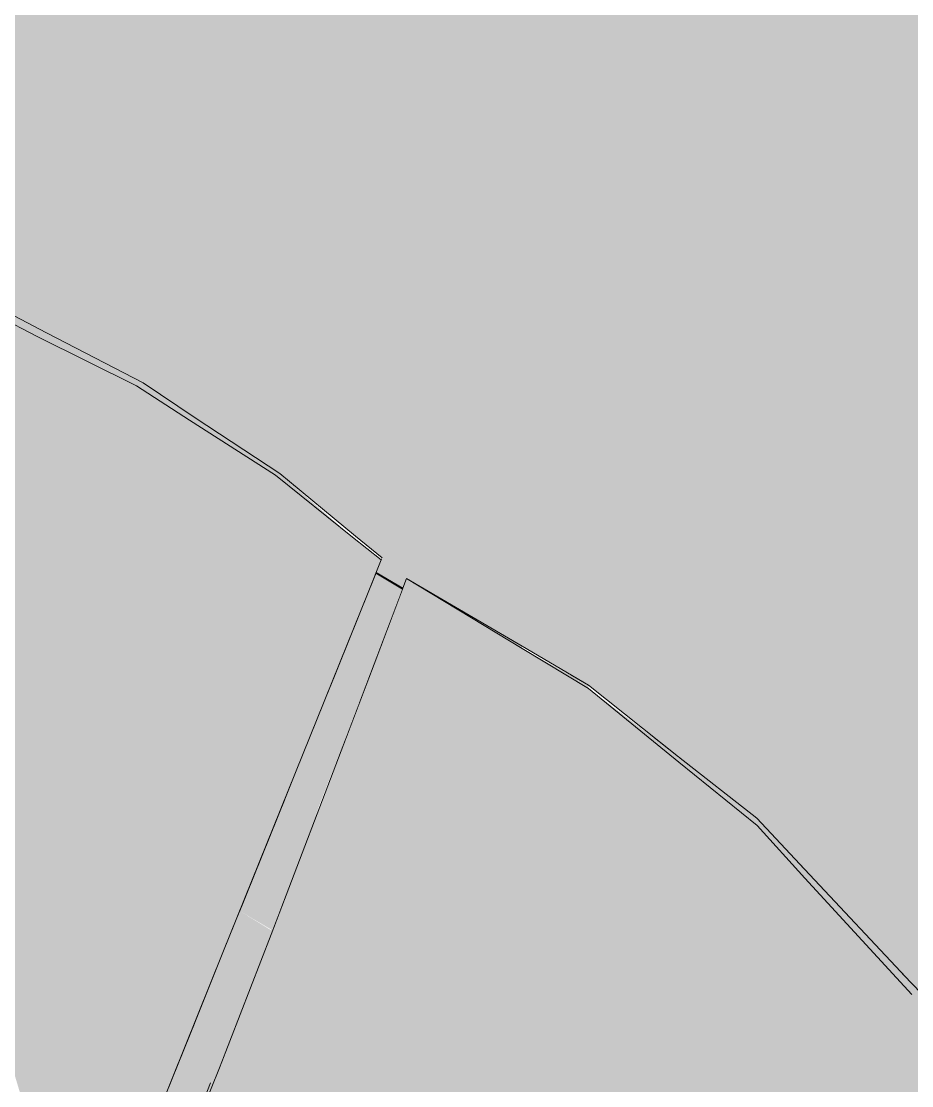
# Model space of a CAD drawing. Header units: centimetres. Extents: x -4381 to 5639, y -3920 to 4826.
# Drawn here: x 72.1898 to 72.4102, y 32.7286 to 32.992 of the extents above; entities that cross this region are included whole.
import ezdxf
from ezdxf.xclip import XClip

# ---------------------------------------------------------------- set-up
doc = ezdxf.new("R2010")
doc.units = ezdxf.units.CM
doc.header["$MEASUREMENT"] = 0
doc.header["$XCLIPFRAME"] = 0
doc.set_wipeout_variables(frame=1)
doc.linetypes.add('Wipeout_Contour', pattern=[100, 0, -100])
for name, color, linetype in [('01- MOBILIER', 7, 'Continuous'), ('Drawing & Figure', 7, 'Continuous'), ('Structural - Bearing', 7, 'Continuous')]:
    doc.layers.add(name, color=color, linetype=linetype)
for name, color, linetype, lineweight, true_color in [('01- MOBILIER_Pen_No__112', 7, 'Continuous', 5, 0xd5aaaa), ('01- MOBILIER_Pen_No__160', 7, 'Continuous', 5, 0xdae3bb), ('01- MOBILIER_Pen_No__178', 7, 'Continuous', 5, 0xbda888), ('01- MOBILIER_Pen_No__184', 7, 'Continuous', 5, 0xc5d295), ('01- MOBILIER_Pen_No__186', 7, 'Continuous', 5, 0xe8e8e8), ('01- MOBILIER_Pen_No__62', 7, 'Continuous', 5, 0xaaaaaa), ('Structural - Bearing_Pen_No__102', 7, 'Continuous', 5, 0xcccccc)]:
    doc.layers.add(name, color=color, linetype=linetype, lineweight=lineweight, true_color=true_color)
for name, color, linetype, lineweight in [('01- MOBILIER_Pen_No__18', 9, 'Continuous', 5), ('01- MOBILIER_Pen_No__2', 8, 'Continuous', 5), ('01- MOBILIER_Pen_No__7', 7, 'Continuous', 5)]:
    doc.layers.add(name, color=color, linetype=linetype, lineweight=lineweight)

# ---------------------------------------------------------------- blocks, each defined once
blk = doc.blocks.new('Drawing_7_7', base_point=(-363.09186, 32.20361))
at = {"color": 254, "linetype": 'Wipeout_Contour', "lineweight": 0, "ltscale": 316.989048}
blk.add_wipeout([(72.09944, 32.94424), (72.18975, 32.64401), (72.1963, 32.65399), (72.10995, 32.94285)], dxfattribs=at).dxf.layer = '01- MOBILIER'
at = {"color": 254, "linetype": 'Wipeout_Contour', "lineweight": 0, "ltscale": 238.955446}
blk.add_wipeout([(72.42039, 32.7433), (72.40994, 32.75419), (72.41015, 32.75121)], dxfattribs=at).dxf.layer = '01- MOBILIER'
at = {"color": 254, "linetype": 'Wipeout_Contour', "lineweight": 0, "ltscale": 475.302689}
blk.add_wipeout([(72.2327, 32.74431), (72.22169, 32.71698), (72.22972, 32.71224), (72.23618, 32.72828), (72.23867, 32.7346), (72.24069, 32.7396)], dxfattribs=at).dxf.layer = '01- MOBILIER'
at = {"layer": '01- MOBILIER', "linetype": 'Continuous', "lineweight": 0, "ltscale": 10, "true_color": 0xffffff}
blk.add_hatch(color=7, dxfattribs=at).paths.add_polyline_path([(72.42039, 32.7433), (72.40994, 32.75419), (72.41015, 32.75121)])
at = {"layer": '01- MOBILIER_Pen_No__62', "linetype": 'Continuous', "ltscale": 10}
blk.add_hatch(color=256, dxfattribs=at).paths.add_polyline_path([(72.2327, 32.74431), (72.22169, 32.71698), (72.22972, 32.71224), (72.23618, 32.72828), (72.23867, 32.7346), (72.24069, 32.7396)])
at = {"color": 254, "linetype": 'Wipeout_Contour', "lineweight": 0, "ltscale": 237.595477}
blk.add_wipeout([(72.18488, 32.9208), (72.19384, 32.91398), (72.19597, 32.91492)], dxfattribs=at).dxf.layer = '01- MOBILIER'
at = {"layer": '01- MOBILIER', "linetype": 'Continuous', "lineweight": 0, "ltscale": 10, "true_color": 0xffffff}
blk.add_hatch(color=7, dxfattribs=at).paths.add_polyline_path([(72.18488, 32.9208), (72.19384, 32.91398), (72.19597, 32.91492)])
at = {"color": 254, "linetype": 'Wipeout_Contour', "lineweight": 0, "ltscale": 239.020013}
blk.add_wipeout([(72.40994, 32.75419), (72.38358, 32.78217), (72.38374, 32.78)], dxfattribs=at).dxf.layer = '01- MOBILIER'
at = {"color": 254, "linetype": 'Wipeout_Contour', "lineweight": 0, "ltscale": 396.387617}
blk.add_wipeout([(72.24381, 32.77186), (72.2327, 32.74431), (72.24069, 32.7396), (72.24518, 32.75086), (72.2515, 32.76714)], dxfattribs=at).dxf.layer = '01- MOBILIER'
at = {"color": 254, "linetype": 'Wipeout_Contour', "lineweight": 0, "ltscale": 237.909294}
blk.add_wipeout([(72.42039, 32.7433), (72.41015, 32.75121), (72.42063, 32.74)], dxfattribs=at).dxf.layer = '01- MOBILIER'
at = {"layer": '01- MOBILIER', "linetype": 'Continuous', "lineweight": 0, "ltscale": 10, "true_color": 0xffffff}
for points in [[(72.40994, 32.75419), (72.38358, 32.78217), (72.38374, 32.78)], [(72.42039, 32.7433), (72.41015, 32.75121), (72.42063, 32.74)]]:
    blk.add_hatch(color=7, dxfattribs=at).paths.add_polyline_path(points)
at = {"layer": '01- MOBILIER_Pen_No__62', "linetype": 'Continuous', "ltscale": 10}
blk.add_hatch(color=256, dxfattribs=at).paths.add_polyline_path([(72.24381, 32.77186), (72.2327, 32.74431), (72.24069, 32.7396), (72.24518, 32.75086), (72.2515, 32.76714)])
at = {"color": 254, "linetype": 'Wipeout_Contour', "lineweight": 0, "ltscale": 238.427359}
blk.add_wipeout([(72.18488, 32.9208), (72.18253, 32.91976), (72.19384, 32.91398)], dxfattribs=at).dxf.layer = '01- MOBILIER'
at = {"color": 254, "linetype": 'Wipeout_Contour', "lineweight": 0, "ltscale": 237.491481}
blk.add_wipeout([(72.19597, 32.91492), (72.21825, 32.90183), (72.21991, 32.90255)], dxfattribs=at).dxf.layer = '01- MOBILIER'
at = {"layer": '01- MOBILIER', "linetype": 'Continuous', "lineweight": 0, "ltscale": 10, "true_color": 0xffffff}
for points in [[(72.18488, 32.9208), (72.18253, 32.91976), (72.19384, 32.91398)], [(72.19597, 32.91492), (72.21825, 32.90183), (72.21991, 32.90255)]]:
    blk.add_hatch(color=7, dxfattribs=at).paths.add_polyline_path(points)
at = {"color": 254, "linetype": 'Wipeout_Contour', "lineweight": 0, "ltscale": 396.478596}
blk.add_wipeout([(72.24381, 32.77186), (72.25156, 32.76729), (72.25792, 32.78337), (72.26245, 32.79519), (72.25499, 32.79959)], dxfattribs=at).dxf.layer = '01- MOBILIER'
at = {"color": 254, "linetype": 'Wipeout_Contour', "lineweight": 0, "ltscale": 238.965238}
blk.add_wipeout([(72.38358, 32.78217), (72.3718, 32.79483), (72.37193, 32.79303)], dxfattribs=at).dxf.layer = '01- MOBILIER'
at = {"color": 254, "linetype": 'Wipeout_Contour', "lineweight": 0, "ltscale": 237.795488}
blk.add_wipeout([(72.40994, 32.75419), (72.38374, 32.78), (72.41015, 32.75121)], dxfattribs=at).dxf.layer = '01- MOBILIER'
at = {"layer": '01- MOBILIER', "linetype": 'Continuous', "lineweight": 0, "ltscale": 10, "true_color": 0xffffff}
for points in [[(72.38358, 32.78217), (72.3718, 32.79483), (72.37193, 32.79303)], [(72.40994, 32.75419), (72.38374, 32.78), (72.41015, 32.75121)]]:
    blk.add_hatch(color=7, dxfattribs=at).paths.add_polyline_path(points)
at = {"layer": '01- MOBILIER_Pen_No__18', "linetype": 'Continuous', "ltscale": 10}
blk.add_hatch(color=256, dxfattribs=at).paths.add_polyline_path([(72.24381, 32.77186), (72.25156, 32.76729), (72.25792, 32.78337), (72.26245, 32.79519), (72.25499, 32.79959)])
at = {"color": 254, "linetype": 'Wipeout_Contour', "lineweight": 0, "ltscale": 238.602441}
blk.add_wipeout([(72.19597, 32.91492), (72.19384, 32.91398), (72.21825, 32.90183)], dxfattribs=at).dxf.layer = '01- MOBILIER'
at = {"color": 254, "linetype": 'Wipeout_Contour', "lineweight": 0, "ltscale": 237.566596}
blk.add_wipeout([(72.21991, 32.90255), (72.23137, 32.89332), (72.23278, 32.89394)], dxfattribs=at).dxf.layer = '01- MOBILIER'
at = {"layer": '01- MOBILIER', "linetype": 'Continuous', "lineweight": 0, "ltscale": 10, "true_color": 0xffffff}
for points in [[(72.19597, 32.91492), (72.19384, 32.91398), (72.21825, 32.90183)], [(72.21991, 32.90255), (72.23137, 32.89332), (72.23278, 32.89394)]]:
    blk.add_hatch(color=7, dxfattribs=at).paths.add_polyline_path(points)
at = {"color": 254, "linetype": 'Wipeout_Contour', "lineweight": 0, "ltscale": 475.777976}
blk.add_wipeout([(72.25499, 32.79959), (72.26245, 32.79519), (72.2643, 32.80003), (72.27013, 32.81488), (72.27333, 32.82327), (72.26622, 32.82746)], dxfattribs=at).dxf.layer = '01- MOBILIER'
at = {"color": 254, "linetype": 'Wipeout_Contour', "lineweight": 0, "ltscale": 238.964957}
blk.add_wipeout([(72.3718, 32.79483), (72.35245, 32.81004), (72.35255, 32.8087)], dxfattribs=at).dxf.layer = '01- MOBILIER'
at = {"color": 254, "linetype": 'Wipeout_Contour', "lineweight": 0, "ltscale": 237.795983}
blk.add_wipeout([(72.38358, 32.78217), (72.37193, 32.79303), (72.38374, 32.78)], dxfattribs=at).dxf.layer = '01- MOBILIER'
at = {"layer": '01- MOBILIER', "linetype": 'Continuous', "lineweight": 0, "ltscale": 10, "true_color": 0xffffff}
for points in [[(72.35245, 32.81004), (72.33013, 32.82773)], [(72.3718, 32.79483), (72.35245, 32.81004), (72.35255, 32.8087)], [(72.38358, 32.78217), (72.37193, 32.79303), (72.38374, 32.78)]]:
    blk.add_hatch(color=7, dxfattribs=at).paths.add_polyline_path(points)
at = {"layer": '01- MOBILIER_Pen_No__18', "linetype": 'Continuous', "ltscale": 10}
blk.add_hatch(color=256, dxfattribs=at).paths.add_polyline_path([(72.25499, 32.79959), (72.26245, 32.79519), (72.2643, 32.80003), (72.27013, 32.81488), (72.27333, 32.82327), (72.26622, 32.82746)])
at = {"color": 254, "linetype": 'Wipeout_Contour', "lineweight": 0, "ltscale": 317.015072}
blk.add_wipeout([(72.10995, 32.94286), (72.19661, 32.65477), (72.20492, 32.67539), (72.12574, 32.93859)], dxfattribs=at).dxf.layer = '01- MOBILIER'
at = {"color": 254, "linetype": 'Wipeout_Contour', "lineweight": 0, "ltscale": 238.606264}
blk.add_wipeout([(72.21991, 32.90255), (72.21825, 32.90183), (72.23137, 32.89332)], dxfattribs=at).dxf.layer = '01- MOBILIER'
at = {"color": 254, "linetype": 'Wipeout_Contour', "lineweight": 0, "ltscale": 237.531539}
blk.add_wipeout([(72.23278, 32.89394), (72.25269, 32.87968), (72.25371, 32.88013)], dxfattribs=at).dxf.layer = '01- MOBILIER'
at = {"layer": '01- MOBILIER', "linetype": 'Continuous', "lineweight": 0, "ltscale": 10, "true_color": 0xffffff}
for points in [[(72.21991, 32.90255), (72.21825, 32.90183), (72.23137, 32.89332)], [(72.23278, 32.89394), (72.25269, 32.87968), (72.25371, 32.88013)]]:
    blk.add_hatch(color=7, dxfattribs=at).paths.add_polyline_path(points)
at = {"color": 254, "linetype": 'Wipeout_Contour', "lineweight": 0, "ltscale": 475.896692}
blk.add_wipeout([(72.26622, 32.82746), (72.27333, 32.82327), (72.27709, 32.83319), (72.28028, 32.84136), (72.28412, 32.85151), (72.27749, 32.85542)], dxfattribs=at).dxf.layer = '01- MOBILIER'
at = {"color": 254, "linetype": 'Wipeout_Contour', "lineweight": 0, "ltscale": 237.746781}
blk.add_wipeout([(72.3718, 32.79483), (72.35255, 32.8087), (72.37193, 32.79303)], dxfattribs=at).dxf.layer = '01- MOBILIER'
at = {"layer": '01- MOBILIER', "linetype": 'Continuous', "lineweight": 0, "ltscale": 10, "true_color": 0xffffff}
blk.add_hatch(color=7, dxfattribs=at).paths.add_polyline_path([(72.3718, 32.79483), (72.35255, 32.8087), (72.37193, 32.79303)])
at = {"layer": '01- MOBILIER_Pen_No__18', "linetype": 'Continuous', "ltscale": 10}
blk.add_hatch(color=256, dxfattribs=at).paths.add_polyline_path([(72.26622, 32.82746), (72.27333, 32.82327), (72.27709, 32.83319), (72.28028, 32.84136), (72.28412, 32.85151), (72.27749, 32.85542)])
at = {"color": 254, "linetype": 'Wipeout_Contour', "lineweight": 0, "ltscale": 396.822249}
blk.add_wipeout([(72.12574, 32.93859), (72.20492, 32.67539), (72.22208, 32.71796), (72.15872, 32.92859), (72.14619, 32.93344)], dxfattribs=at).dxf.layer = '01- MOBILIER'
at = {"color": 254, "linetype": 'Wipeout_Contour', "lineweight": 0, "ltscale": 238.705484}
blk.add_wipeout([(72.23278, 32.89394), (72.23137, 32.89332), (72.25269, 32.87968)], dxfattribs=at).dxf.layer = '01- MOBILIER'
at = {"layer": '01- MOBILIER', "linetype": 'Continuous', "lineweight": 0, "ltscale": 10, "true_color": 0xffffff}
for points in [[(72.23278, 32.89394), (72.23137, 32.89332), (72.25269, 32.87968)], [(72.25371, 32.88013), (72.27177, 32.86435)]]:
    blk.add_hatch(color=7, dxfattribs=at).paths.add_polyline_path(points)
at = {"layer": '01- MOBILIER_Pen_No__178', "linetype": 'Continuous', "ltscale": 10}
blk.add_hatch(color=256, dxfattribs=at).paths.add_polyline_path([(72.12574, 32.93859), (72.20492, 32.67539), (72.22208, 32.71796), (72.15872, 32.92859), (72.14619, 32.93344)])
at = {"color": 254, "linetype": 'Wipeout_Contour', "lineweight": 0, "ltscale": 238.817544}
blk.add_wipeout([(72.27749, 32.85542), (72.28412, 32.85151), (72.27758, 32.85564)], dxfattribs=at).dxf.layer = '01- MOBILIER'
at = {"color": 254, "linetype": 'Wipeout_Contour', "lineweight": 0, "ltscale": 237.692333}
blk.add_wipeout([(72.35245, 32.81004), (72.33019, 32.82691), (72.35255, 32.8087)], dxfattribs=at).dxf.layer = '01- MOBILIER'
at = {"layer": '01- MOBILIER', "linetype": 'Continuous', "lineweight": 0, "ltscale": 10, "true_color": 0xffffff}
blk.add_hatch(color=7, dxfattribs=at).paths.add_polyline_path([(72.35245, 32.81004), (72.33019, 32.82691), (72.35255, 32.8087)])
at = {"layer": '01- MOBILIER_Pen_No__186', "linetype": 'Continuous', "ltscale": 10}
for points in [[(72.27749, 32.85542), (72.28412, 32.85151), (72.27758, 32.85564)], [(72.33013, 32.82773), (72.3137, 32.83736)]]:
    blk.add_hatch(color=256, dxfattribs=at).paths.add_polyline_path(points)
at = {"color": 254, "linetype": 'Wipeout_Contour', "lineweight": 0, "ltscale": 396.843063}
blk.add_wipeout([(72.15872, 32.92859), (72.22208, 32.71796), (72.23968, 32.76162), (72.19384, 32.91398), (72.18253, 32.91976)], dxfattribs=at).dxf.layer = '01- MOBILIER'
at = {"color": 254, "linetype": 'Wipeout_Contour', "lineweight": 0, "ltscale": 238.761467}
blk.add_wipeout([(72.25371, 32.88013), (72.25269, 32.87968), (72.27177, 32.86435)], dxfattribs=at).dxf.layer = '01- MOBILIER'
at = {"layer": '01- MOBILIER', "linetype": 'Continuous', "lineweight": 0, "ltscale": 10, "true_color": 0xffffff}
for points in [[(72.25371, 32.88013), (72.25269, 32.87968), (72.27177, 32.86435)], [(72.27246, 32.86465), (72.27882, 32.85872)]]:
    blk.add_hatch(color=7, dxfattribs=at).paths.add_polyline_path(points)
at = {"layer": '01- MOBILIER_Pen_No__112', "linetype": 'Continuous', "ltscale": 10}
blk.add_hatch(color=256, dxfattribs=at).paths.add_polyline_path([(72.15872, 32.92859), (72.22208, 32.71796), (72.23968, 32.76162), (72.19384, 32.91398), (72.18253, 32.91976)])
at = {"layer": '01- MOBILIER_Pen_No__186', "linetype": 'Continuous', "ltscale": 10}
blk.add_hatch(color=256, dxfattribs=at).paths.add_polyline_path([(72.27246, 32.86465), (72.27894, 32.85901)])
at = {"color": 254, "linetype": 'Wipeout_Contour', "lineweight": 0, "ltscale": 237.658446}
blk.add_wipeout([(72.33013, 32.82773), (72.31374, 32.83684), (72.33019, 32.82691)], dxfattribs=at).dxf.layer = '01- MOBILIER'
at = {"layer": '01- MOBILIER', "linetype": 'Continuous', "lineweight": 0, "ltscale": 10, "true_color": 0xffffff}
blk.add_hatch(color=7, dxfattribs=at).paths.add_polyline_path([(72.33013, 32.82773), (72.31374, 32.83684), (72.33019, 32.82691)])
at = {"color": 254, "linetype": 'Wipeout_Contour', "lineweight": 0, "ltscale": 396.816914}
blk.add_wipeout([(72.19384, 32.91398), (72.23968, 32.76162), (72.25761, 32.80609), (72.23137, 32.89332), (72.21825, 32.90183)], dxfattribs=at).dxf.layer = '01- MOBILIER'
at = {"color": 254, "linetype": 'Wipeout_Contour', "lineweight": 0, "ltscale": 317.648495}
blk.add_wipeout([(72.24069, 32.7396), (72.23867, 32.7346), (72.23878, 32.73307), (72.24518, 32.75086)], dxfattribs=at).dxf.layer = '01- MOBILIER'
at = {"layer": '01- MOBILIER_Pen_No__184', "linetype": 'Continuous', "ltscale": 10}
blk.add_hatch(color=256, dxfattribs=at).paths.add_polyline_path([(72.19384, 32.91398), (72.23968, 32.76162), (72.25761, 32.80609), (72.23137, 32.89332), (72.21825, 32.90183)])
at = {"layer": '01- MOBILIER_Pen_No__2', "linetype": 'Continuous', "ltscale": 10}
blk.add_hatch(color=256, dxfattribs=at).paths.add_polyline_path([(72.24069, 32.7396), (72.23867, 32.7346), (72.23878, 32.73307), (72.24518, 32.75086)])
at = {"color": 254, "linetype": 'Wipeout_Contour', "lineweight": 0, "ltscale": 237.593936}
blk.add_wipeout([(72.3137, 32.83736), (72.28513, 32.85416), (72.31374, 32.83684)], dxfattribs=at).dxf.layer = '01- MOBILIER'
at = {"layer": '01- MOBILIER_Pen_No__186', "linetype": 'Continuous', "ltscale": 10}
blk.add_hatch(color=256, dxfattribs=at).paths.add_polyline_path([(72.3137, 32.83736), (72.28513, 32.85416), (72.31374, 32.83684)])
at = {"color": 254, "linetype": 'Wipeout_Contour', "lineweight": 0, "ltscale": 396.673671}
blk.add_wipeout([(72.23137, 32.89332), (72.25761, 32.80609), (72.27575, 32.85111), (72.27177, 32.86435), (72.25269, 32.87968)], dxfattribs=at).dxf.layer = '01- MOBILIER'
at = {"color": 254, "linetype": 'Wipeout_Contour', "lineweight": 0, "ltscale": 238.287452}
blk.add_wipeout([(72.2515, 32.76714), (72.25158, 32.76601), (72.25792, 32.78337)], dxfattribs=at).dxf.layer = '01- MOBILIER'
at = {"layer": '01- MOBILIER_Pen_No__184', "linetype": 'Continuous', "ltscale": 10}
blk.add_hatch(color=256, dxfattribs=at).paths.add_polyline_path([(72.23137, 32.89332), (72.25761, 32.80609), (72.27575, 32.85111), (72.27177, 32.86435), (72.25269, 32.87968)])
at = {"layer": '01- MOBILIER_Pen_No__2', "linetype": 'Continuous', "ltscale": 10}
for points in [[(72.2643, 32.80003), (72.27013, 32.81488)], [(72.2515, 32.76714), (72.25158, 32.76601), (72.25792, 32.78337)]]:
    blk.add_hatch(color=256, dxfattribs=at).paths.add_polyline_path(points)
at = {"color": 254, "linetype": 'Wipeout_Contour', "lineweight": 0, "ltscale": 238.155582}
blk.add_wipeout([(72.27177, 32.86435), (72.27575, 32.85111), (72.27882, 32.85872)], dxfattribs=at).dxf.layer = '01- MOBILIER'
at = {"color": 254, "linetype": 'Wipeout_Contour', "lineweight": 0, "ltscale": 317.250226}
blk.add_wipeout([(72.25792, 32.78337), (72.25158, 32.76601), (72.26435, 32.79936), (72.26245, 32.79519)], dxfattribs=at).dxf.layer = '01- MOBILIER'
at = {"layer": '01- MOBILIER_Pen_No__160', "linetype": 'Continuous', "ltscale": 10}
blk.add_hatch(color=256, dxfattribs=at).paths.add_polyline_path([(72.27177, 32.86435), (72.27575, 32.85111), (72.27882, 32.85872)])
at = {"layer": '01- MOBILIER_Pen_No__2', "linetype": 'Continuous', "ltscale": 10}
blk.add_hatch(color=256, dxfattribs=at).paths.add_polyline_path([(72.25792, 32.78337), (72.25158, 32.76601), (72.26435, 32.79936), (72.26245, 32.79519)])
at = {"color": 254, "linetype": 'Wipeout_Contour', "lineweight": 0, "ltscale": 317.059484}
blk.add_wipeout([(72.24518, 32.75086), (72.23878, 32.73307), (72.25158, 32.76601), (72.2515, 32.76714)], dxfattribs=at).dxf.layer = '01- MOBILIER'
at = {"layer": '01- MOBILIER_Pen_No__2', "linetype": 'Continuous', "ltscale": 10}
blk.add_hatch(color=256, dxfattribs=at).paths.add_polyline_path([(72.24518, 32.75086), (72.23878, 32.73307), (72.25158, 32.76601), (72.2515, 32.76714)])
at = {"color": 254, "linetype": 'Wipeout_Contour', "lineweight": 0, "ltscale": 396.110965}
blk.add_wipeout([(72.22593, 32.70069), (72.23878, 32.73307), (72.23867, 32.7346), (72.23618, 32.72828), (72.2327, 32.71965)], dxfattribs=at).dxf.layer = '01- MOBILIER'
at = {"layer": '01- MOBILIER_Pen_No__2', "linetype": 'Continuous', "ltscale": 10}
blk.add_hatch(color=256, dxfattribs=at).paths.add_polyline_path([(72.22593, 32.70069), (72.23878, 32.73307), (72.23867, 32.7346), (72.23618, 32.72828), (72.2327, 32.71965)])
at = {"color": 254, "linetype": 'Wipeout_Contour', "lineweight": 0, "ltscale": 396.8095}
blk.add_wipeout([(72.43215, 32.72252), (72.42063, 32.74), (72.41015, 32.75121), (72.23878, 32.73307), (72.22593, 32.70069)], dxfattribs=at).dxf.layer = '01- MOBILIER'
at = {"layer": '01- MOBILIER_Pen_No__112', "linetype": 'Continuous', "ltscale": 10}
blk.add_hatch(color=256, dxfattribs=at).paths.add_polyline_path([(72.43215, 32.72252), (72.42063, 32.74), (72.41015, 32.75121), (72.23878, 32.73307), (72.22593, 32.70069)])
at = {"color": 254, "linetype": 'Wipeout_Contour', "lineweight": 0, "ltscale": 317.689036}
blk.add_wipeout([(72.41015, 32.75121), (72.38374, 32.78), (72.25158, 32.76601), (72.23878, 32.73307)], dxfattribs=at).dxf.layer = '01- MOBILIER'
at = {"layer": '01- MOBILIER_Pen_No__184', "linetype": 'Continuous', "ltscale": 10}
blk.add_hatch(color=256, dxfattribs=at).paths.add_polyline_path([(72.41015, 32.75121), (72.38374, 32.78), (72.25158, 32.76601), (72.23878, 32.73307)])
at = {"color": 254, "linetype": 'Wipeout_Contour', "lineweight": 0, "ltscale": 396.910159}
blk.add_wipeout([(72.38374, 32.78), (72.37193, 32.79303), (72.35255, 32.8087), (72.26435, 32.79936), (72.25158, 32.76601)], dxfattribs=at).dxf.layer = '01- MOBILIER'
at = {"layer": '01- MOBILIER_Pen_No__184', "linetype": 'Continuous', "ltscale": 10}
blk.add_hatch(color=256, dxfattribs=at).paths.add_polyline_path([(72.38374, 32.78), (72.37193, 32.79303), (72.35255, 32.8087), (72.26435, 32.79936), (72.25158, 32.76601)])
at = {"color": 254, "linetype": 'Wipeout_Contour', "lineweight": 0, "ltscale": 397.245793}
blk.add_wipeout([(72.35255, 32.8087), (72.33019, 32.82691), (72.31374, 32.83684), (72.27711, 32.83296), (72.26435, 32.79936)], dxfattribs=at).dxf.layer = '01- MOBILIER'
at = {"layer": '01- MOBILIER_Pen_No__160', "linetype": 'Continuous', "ltscale": 10}
blk.add_hatch(color=256, dxfattribs=at).paths.add_polyline_path([(72.35255, 32.8087), (72.33019, 32.82691), (72.31374, 32.83684), (72.27711, 32.83296), (72.26435, 32.79936)])
at = {"color": 254, "linetype": 'Wipeout_Contour', "lineweight": 0, "ltscale": 238.334222}
blk.add_wipeout([(72.31374, 32.83684), (72.28513, 32.85416), (72.27711, 32.83296)], dxfattribs=at).dxf.layer = '01- MOBILIER'
at = {"layer": '01- MOBILIER_Pen_No__160', "linetype": 'Continuous', "ltscale": 10}
blk.add_hatch(color=256, dxfattribs=at).paths.add_polyline_path([(72.31374, 32.83684), (72.28513, 32.85416), (72.27711, 32.83296)])
at = {"color": 254, "linetype": 'Wipeout_Contour', "lineweight": 0, "ltscale": 4818.847961}
blk.add_wipeout([(72.46688, 33.75361), (71.24188, 33.75361), (71.24188, 32.27861), (72.09205, 32.27861), (72.16052, 32.56702), (72.16467, 32.5786), (72.17138, 32.58902), (72.18012, 32.5973), (72.19038, 32.60295), (72.19911, 32.60504), (72.19924, 32.60699), (72.19839, 32.61263), (72.19672, 32.61804), (72.19444, 32.62709), (72.19393, 32.63405), (72.18935, 32.63675), (72.18767, 32.63259), (72.16561, 32.62288), (72.12636, 32.60559), (72.01688, 32.96954), (72.02614, 32.97361), (72.02847, 32.97265), (72.03423, 32.9702), (72.03589, 32.96994), (72.04223, 32.96701), (72.04804, 32.96537), (72.05277, 32.96297), (72.0644, 32.95876), (72.06969, 32.95581), (72.08447, 32.95185), (72.10424, 32.94635), (72.11379, 32.94455), (72.12925, 32.94013), (72.14927, 32.93479), (72.16154, 32.92984), (72.18488, 32.9208), (72.19597, 32.91492), (72.21991, 32.90255), (72.23278, 32.89394), (72.25371, 32.88013), (72.27246, 32.86465), (72.27904, 32.85926), (72.27758, 32.85564), (72.28418, 32.85174), (72.28513, 32.85416), (72.3137, 32.83736), (72.33013, 32.82773), (72.35245, 32.81004), (72.3718, 32.79483), (72.38358, 32.78217), (72.40994, 32.75419), (72.42039, 32.7433), (72.43188, 32.7263), (72.45089, 32.69879), (72.46036, 32.68545), (72.46562, 32.67572), (72.46688, 32.6737), (72.46688, 32.90861), (72.41688, 32.90861), (72.41688, 32.93361), (72.46688, 32.93361)], dxfattribs=at).dxf.layer = 'Structural - Bearing'
at = {"layer": 'Structural - Bearing_Pen_No__102', "linetype": 'Continuous', "ltscale": 10}
blk.add_hatch(color=256, dxfattribs=at).paths.add_polyline_path([(72.46688, 33.75361), (71.24188, 33.75361), (71.24188, 32.27861), (72.09205, 32.27861), (72.16052, 32.56702), (72.16467, 32.5786), (72.17138, 32.58902), (72.18012, 32.5973), (72.19038, 32.60295), (72.19911, 32.60504), (72.19924, 32.60699), (72.19839, 32.61263), (72.19672, 32.61804), (72.19444, 32.62709), (72.19393, 32.63405), (72.18935, 32.63675), (72.18767, 32.63259), (72.16561, 32.62288), (72.12636, 32.60559), (72.01688, 32.96954), (72.02614, 32.97361), (72.02847, 32.97265), (72.03423, 32.9702), (72.03589, 32.96994), (72.04223, 32.96701), (72.04804, 32.96537), (72.05277, 32.96297), (72.0644, 32.95876), (72.06969, 32.95581), (72.08447, 32.95185), (72.10424, 32.94635), (72.11379, 32.94455), (72.12925, 32.94013), (72.14927, 32.93479), (72.16154, 32.92984), (72.18488, 32.9208), (72.19597, 32.91492), (72.21991, 32.90255), (72.23278, 32.89394), (72.25371, 32.88013), (72.27246, 32.86465), (72.27904, 32.85926), (72.27758, 32.85564), (72.28418, 32.85174), (72.28513, 32.85416), (72.3137, 32.83736), (72.33013, 32.82773), (72.35245, 32.81004), (72.3718, 32.79483), (72.38358, 32.78217), (72.40994, 32.75419), (72.42039, 32.7433), (72.43188, 32.7263), (72.45089, 32.69879), (72.46036, 32.68545), (72.46562, 32.67572), (72.46688, 32.6737), (72.46688, 32.90861), (72.41688, 32.90861), (72.41688, 32.93361), (72.46688, 32.93361)])
at = {"layer": '01- MOBILIER_Pen_No__7', "linetype": 'Continuous', "ltscale": 10}
for p, q in [((72.18488, 32.9208), (72.19597, 32.91492)), ((72.18253, 32.91977), (72.19384, 32.91398)), ((72.19384, 32.91398), (72.21825, 32.90183)), ((72.19597, 32.91492), (72.21991, 32.90255)), ((72.21991, 32.90255), (72.23278, 32.89394)), ((72.21825, 32.90183), (72.23137, 32.89332)), ((72.23137, 32.89332), (72.25269, 32.87968)), ((72.23278, 32.89394), (72.25371, 32.88013)), ((72.25269, 32.87968), (72.27177, 32.86435)), ((72.25371, 32.88013), (72.27246, 32.86465)), ((72.27177, 32.86435), (72.27882, 32.85872)), ((72.27246, 32.86465), (72.27904, 32.85926)), ((72.27882, 32.85872), (72.27575, 32.85111)), ((72.27882, 32.85872), (72.27894, 32.85901)), ((72.27894, 32.85901), (72.27882, 32.85872)), ((72.27749, 32.85542), (72.28412, 32.85151)), ((72.27758, 32.85564), (72.28421, 32.85173)), ((72.28513, 32.85417), (72.27711, 32.83296)), ((72.28513, 32.85417), (72.28418, 32.85174)), ((72.31374, 32.83684), (72.28513, 32.85417)), ((72.3137, 32.83736), (72.28513, 32.85417)), ((72.27575, 32.85111), (72.25761, 32.80609)), ((72.33013, 32.82773), (72.3137, 32.83736)), ((72.33019, 32.82691), (72.31374, 32.83684)), ((72.27711, 32.83296), (72.26435, 32.79936)), ((72.35245, 32.81004), (72.33013, 32.82773)), ((72.35255, 32.8087), (72.33019, 32.82691)), ((72.3718, 32.79483), (72.35245, 32.81004)), ((72.37193, 32.79303), (72.35255, 32.8087)), ((72.25761, 32.80609), (72.23968, 32.76162)), ((72.26435, 32.79936), (72.25158, 32.76601)), ((72.38358, 32.78217), (72.3718, 32.79483)), ((72.38374, 32.78), (72.37193, 32.79303)), ((72.40994, 32.75419), (72.38358, 32.78217)), ((72.41015, 32.75121), (72.38374, 32.78)), ((72.25158, 32.76601), (72.23878, 32.73307)), ((72.23968, 32.76162), (72.22208, 32.71796)), ((72.42039, 32.7433), (72.40994, 32.75419)), ((72.23878, 32.73307), (72.22593, 32.70069)), ((72.22972, 32.71224), (72.23659, 32.7293))]:
    blk.add_line(p, q, dxfattribs=at)

msp = doc.modelspace()

# ---------------------------------------------------------------- block references
at = {"layer": 'Drawing & Figure', "color": 151, "linetype": 'Continuous', "lineweight": 5, "ltscale": 10, "true_color": 0x80c2ff}
ref = msp.add_blockref('Drawing_7_7', (-363.09186, 32.20361), dxfattribs=at)
XClip(ref).set_block_clipping_path([(51.7463984619, 23.6253966175), (100.4426918859, 45.1170657245)])

doc.saveas('drawing.dxf')
